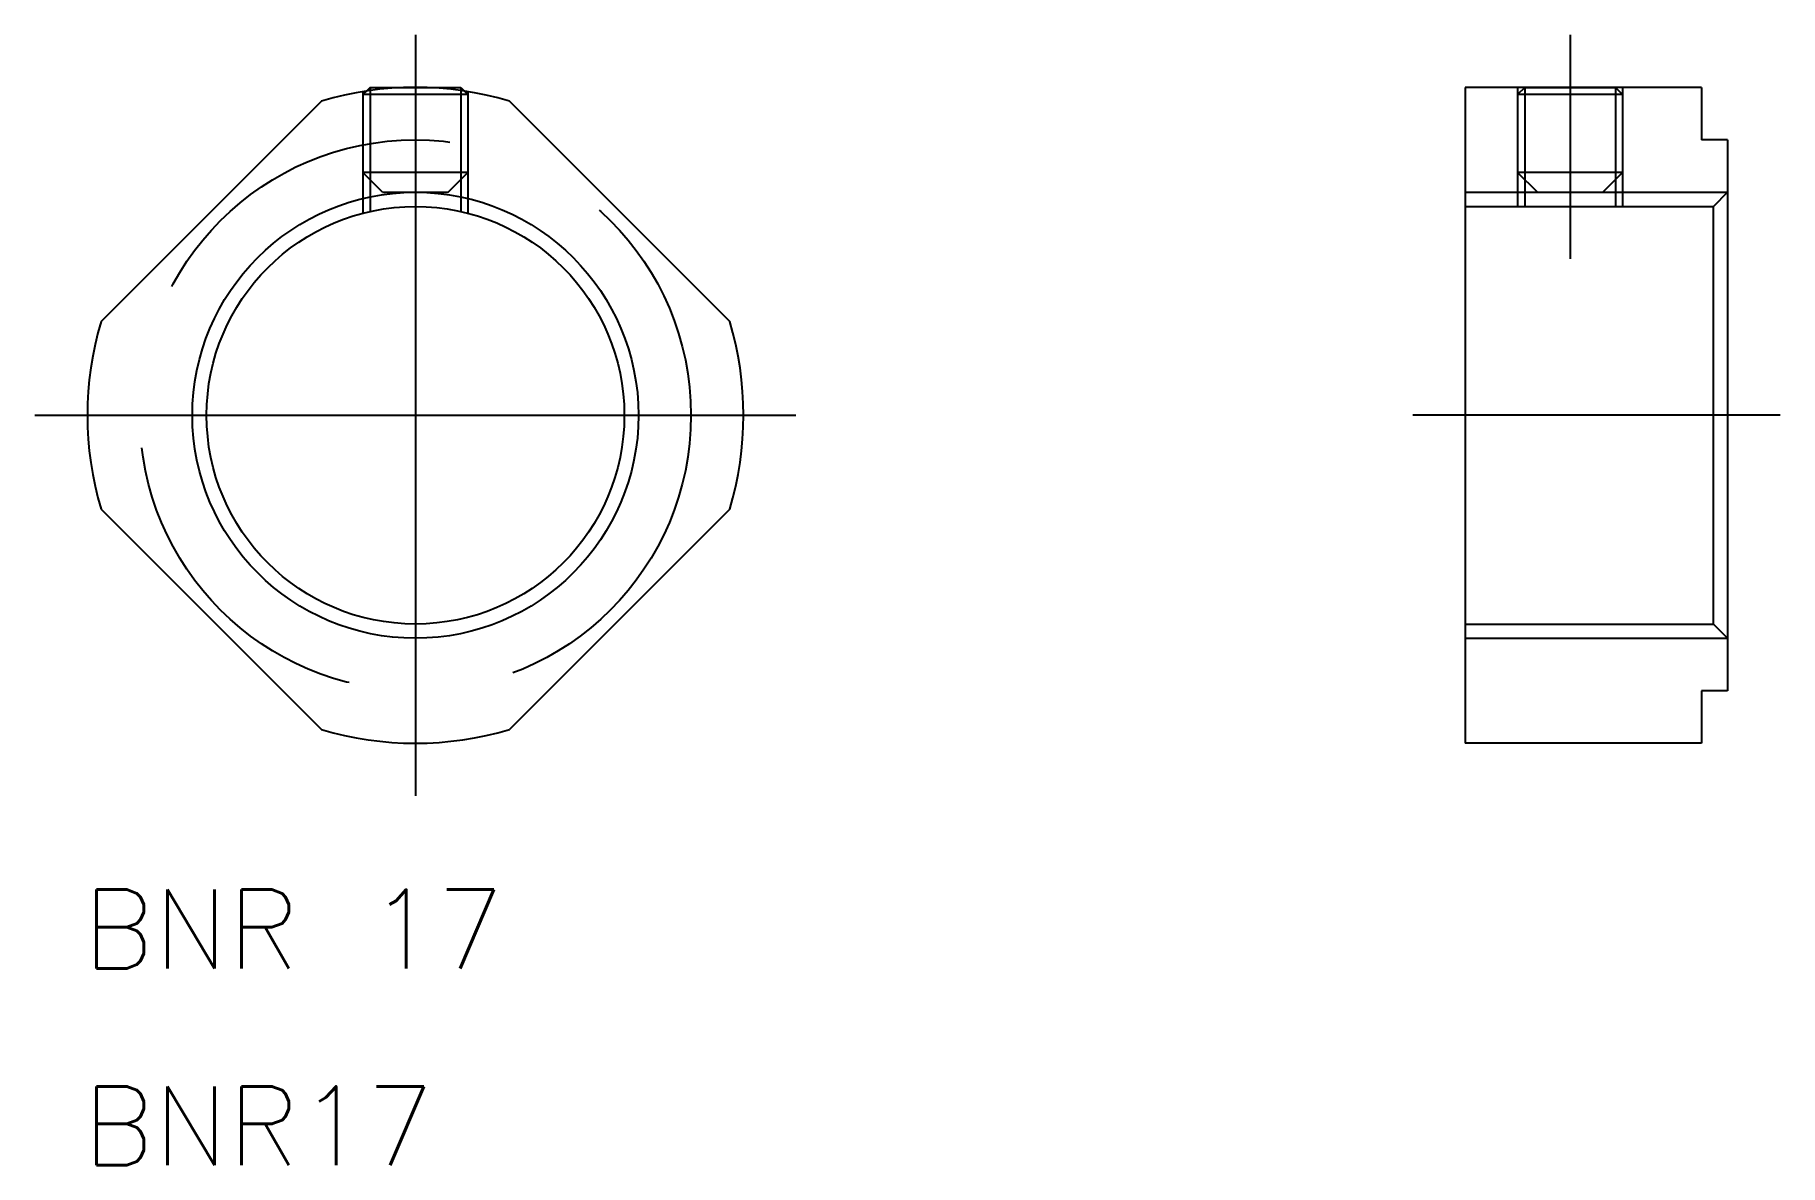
# Model space of a CAD drawing. Extents: x -14.5 to 52, y -28.6 to 14.5.
import ezdxf

# ---------------------------------------------------------------- set-up
doc = ezdxf.new("R2010")
doc.units = 0
doc.linetypes.add('CENTER', pattern=[50.8, 31.75, -6.35, 6.35, -6.35])
doc.linetypes.add('DASHED', pattern=[19.05, 12.7, -6.35])
doc.layers.get('0').update_dxf_attribs({"linetype": 'CONTINUOUS'})
doc.layers.add('CENTER', color=1, linetype='CONTINUOUS')
doc.styles.get("Standard").update_dxf_attribs({"font": 'txt.shx', "height": 3, "bigfont": 'bigfont.shx'})

msp = doc.modelspace()

# ---------------------------------------------------------------- linework, layer by layer
at = {"color": 7, "linetype": 'CONTINUOUS'}
for p, q in [((-3.58, 11.976), (-11.976, 3.58)), ((-1.729, 12.5), (-1.87, 12.359)), ((-1.729, 12.5), (1.729, 12.5)), ((1.729, 12.5), (1.87, 12.359)), ((3.58, 11.976), (11.976, 3.58)), ((49, 12.5), (40, 12.5)), ((40, 12.5), (40, -12.5)), ((42.27, 12.5), (42, 12.229)), ((42, 12.229), (42, 9.25)), ((42.27, 12.5), (45.729, 12.5)), ((42.27, 12.5), (42.27, 12.5)), ((45.729, 12.5), (45.729, 12.5)), ((45.729, 12.5), (46, 12.229)), ((46, 12.229), (46, 9.25)), ((49, 12.5), (49, 10.5)), ((50, 10.5), (49, 10.5)), ((50, 10.5), (50, -10.5)), ((42.75, 8.5), (42, 9.25)), ((42.27, 8.979), (42.27, 7.958)), ((45.25, 8.5), (46, 9.25)), ((45.729, 8.979), (45.729, 7.958)), ((42.75, 8.5), (45.25, 8.5)), ((50, 8.5), (49.458, 7.958)), ((40, 7.958), (49.458, 7.958)), ((49.458, -7.958), (49.458, 7.958)), ((-11.976, -3.58), (-3.58, -11.976)), ((11.976, -3.58), (3.58, -11.976)), ((40, -7.958), (49.458, -7.958)), ((50, -8.5), (49.458, -7.958)), ((50, -10.5), (49, -10.5)), ((49, -10.5), (49, -12.5)), ((49, -12.5), (40, -12.5))]:
    msp.add_line(p, q, dxfattribs=at)
at = {"color": 3, "linetype": 'DASHED'}
for p, q in [((-1.87, 12.359), (-2, 12.229)), ((-2, 12.339), (-2, 12.229)), ((2, 12.229), (-2, 12.229)), ((-2, 12.229), (-2, 9.25)), ((-1.729, 12.5), (-1.729, 12.38)), ((-1.729, 12.38), (-1.729, 8.979)), ((1.729, 12.5), (1.729, 12.38)), ((1.729, 12.38), (1.729, 8.979)), ((1.87, 12.359), (2, 12.229)), ((2, 12.339), (2, 12.229)), ((2, 12.229), (2, 9.25)), ((46, 12.229), (42, 12.229)), ((-1.25, 8.5), (-2, 9.25)), ((2, 9.25), (-2, 9.25)), ((-2, 9.25), (-2, 7.703)), ((-1.729, 8.979), (-1.729, 7.768)), ((1.25, 8.5), (2, 9.25)), ((1.729, 8.979), (1.729, 7.768)), ((2, 9.25), (2, 7.703)), ((46, 9.25), (42, 9.25)), ((-1.25, 8.5), (1.25, 8.5))]:
    msp.add_line(p, q, dxfattribs=at)
at = {"color": 3, "linetype": 'CONTINUOUS'}
for p, q in [((42, 12.5), (42, 12.229)), ((42.27, 12.5), (42.27, 8.979)), ((45.729, 12.5), (45.729, 8.979)), ((46, 12.5), (46, 12.229)), ((42, 9.25), (42, 7.958)), ((46, 9.25), (46, 7.958)), ((40, 8.5), (50, 8.5)), ((40, -8.5), (50, -8.5))]:
    msp.add_line(p, q, dxfattribs=at)
at = {"color": 3, "linetype": 'DASHED'}
msp.add_circle((0, 0), 10.5, dxfattribs=at)
at = {"color": 3, "linetype": 'CONTINUOUS'}
msp.add_circle((0, 0), 8.5, dxfattribs=at)
at = {"color": 7, "linetype": 'CONTINUOUS'}
msp.add_circle((0, 0), 7.958, dxfattribs=at)
for start, end in [(73.35764, 106.64236), (163.35764, 196.64236), (343.35764, 16.64236), (253.35764, 286.64236)]:
    msp.add_arc((0, 0), 12.5, start, end, dxfattribs=at)
at = {"layer": 'CENTER', "color": 1, "linetype": 'CENTER'}
for p, q in [((0, 14.5), (0, -14.5)), ((44, 14.5), (44, 5.958)), ((-14.5, 0), (14.5, 0)), ((52, 0), (38, 0))]:
    msp.add_line(p, q, dxfattribs=at)

# ---------------------------------------------------------------- texts
for s, p in [('BNR 17', (-12.668, -21.081)), ('BNR17', (-12.668, -28.581))]:
    msp.add_text(s, height=3).set_placement(p)

doc.saveas('drawing.dxf')
